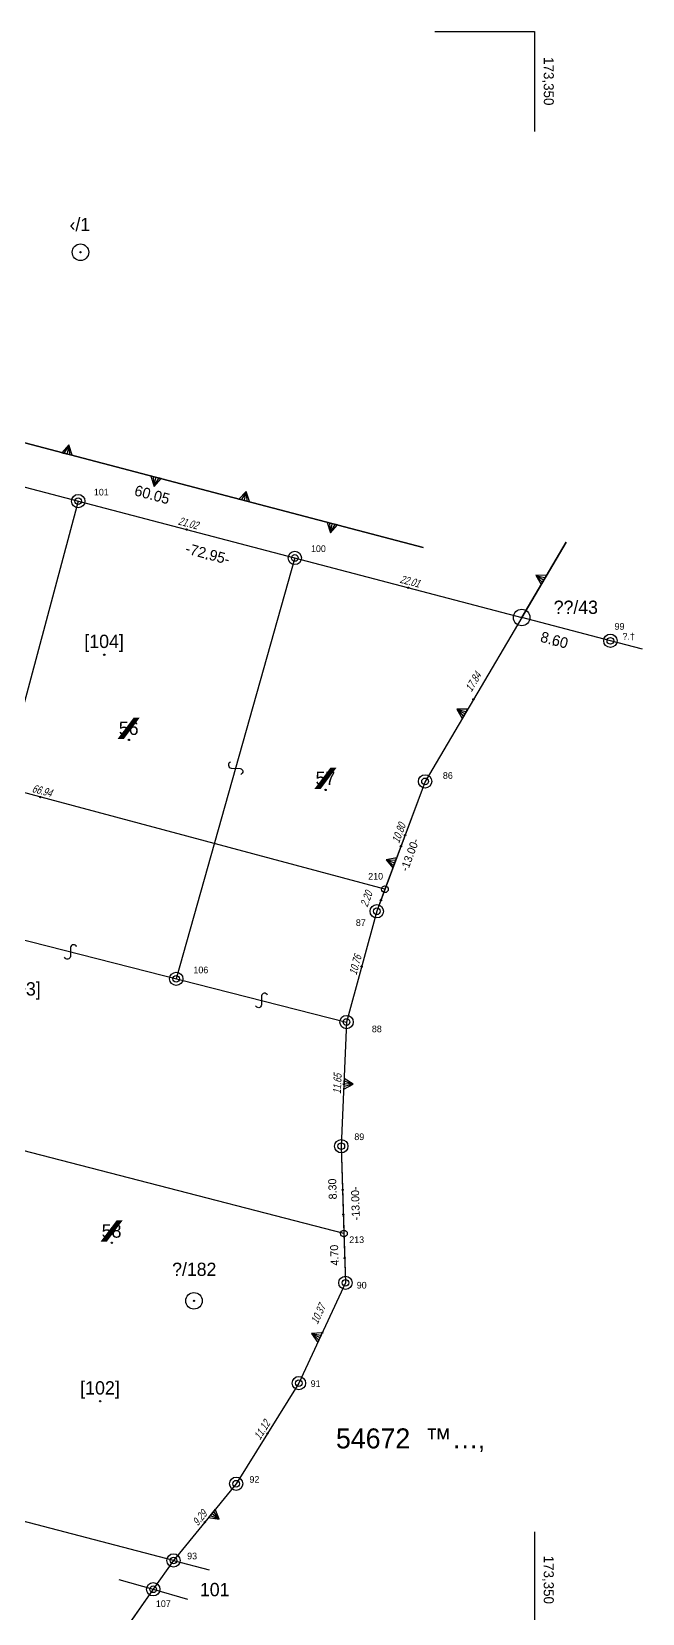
# Model space of a CAD drawing. Extents: x 173023 to 173570, y 602032 to 602387.
# Drawn here: x 173302.8 to 173360.1, y 602151.7 to 602300 of the extents above; entities that cross this region are included whole.
import ezdxf
from ezdxf.enums import TextEntityAlignment as Align

# ---------------------------------------------------------------- set-up
doc = ezdxf.new("R2010")
doc.units = 0
doc.header["$LTSCALE"] = 2
for name, color, linetype in [('C1603_0', 3, 'Continuous'), ('C1603_2', 3, 'Continuous'), ('C1609_0', 4, 'Continuous'), ('C1609_2', 5, 'Continuous'), ('C1610_0', 3, 'Continuous'), ('C1611_2', 6, 'Continuous'), ('C1615', 7, 'Continuous'), ('C1650', 2, 'Continuous'), ('C1660', 7, 'Continuous'), ('C1661', 4, 'Continuous'), ('C1662', 30, 'Continuous'), ('C1666', 6, 'Continuous'), ('C1672', 12, 'Continuous'), ('C1680', 9, 'Continuous'), ('C1690', 9, 'Continuous'), ('C1692', 4, 'Continuous')]:
    doc.layers.add(name, color=color, linetype=linetype)
doc.styles.add('TAZAR_HEBTXT', font='HEBTXT')

# ---------------------------------------------------------------- blocks, each defined once
blk = doc.blocks.new('C1615')
for radius in [1.25, 0.1]:
    blk.add_circle((0, 0, 0), radius)
at = {"style": 'TAZAR_HEBTXT'}
for tag, p in [('POINT_NAME', (0, 2.67)), ('UID', (-0.05, -3.06))]:
    blk.add_attdef(tag, text='', height=2, dxfattribs=at).set_placement(p, align=Align.MIDDLE)
blk.add_attdef('MARK_DESC', (1.64, -0.95), '', height=2, dxfattribs=at)
at = {"style": 'TAZAR_HEBTXT', "flags": 1}
for tag, p in [('MARK', (0.1, -5.53)), ('TOPO', (0, -8.03)), ('SOURCE', (0, -10.62)), ('CLASS', (0.05, -13.13)), ('HEIGHT', (0.05, -15.71)), ('LEGAL_X', (0.05, -18.81)), ('LEGAL_Y', (-0.05, -21.58)), ('LEGAL_Z', (-0.05, -24.16)), ('COMMENT', (-0.05, -26.8))]:
    blk.add_attdef(tag, text='', height=2, dxfattribs=at).set_placement(p, align=Align.MIDDLE)
blk = doc.blocks.new('C1672')
at = {"layer": 'DEFPOINTS'}
blk.add_circle((0, 0), 0.01, dxfattribs=at)
at = {"style": 'TAZAR_HEBTXT'}
blk.add_attdef('TEXT', text='', height=1, dxfattribs=at).set_placement((0, 0), align=Align.CENTER)
blk = doc.blocks.new('C1610')
for centre, radius in [((0, 0, 0.01), 1), ((0, 0, 0.02), 0.5)]:
    blk.add_circle(centre, radius)
at = {"style": 'TAZAR_HEBTXT'}
for tag, p in [('POINT_NAME', (-0.01, 1.76)), ('UID', (-0.02, -1.89))]:
    blk.add_attdef(tag, text='', height=1, dxfattribs=at).set_placement(p, align=Align.MIDDLE)
blk.add_attdef('MARK_DESC', (1.62, -0.51), '', height=1, dxfattribs=at)
at = {"style": 'TAZAR_HEBTXT', "flags": 1}
for tag, p in [('TOPO', (0.04, -4.79)), ('MARK', (0.06, -3.34)), ('SOURCE', (0.07, -6.18)), ('CLASS', (-0.07, -7.59)), ('HEIGHT', (-0.01, -9.08)), ('LEGAL_Y', (-0.01, -12.16)), ('LEGAL_X', (0.01, -10.63)), ('LEGAL_Z', (0.02, -13.51)), ('COMMENT', (0, -14.94))]:
    blk.add_attdef(tag, text='', height=1, dxfattribs=at).set_placement(p, align=Align.MIDDLE)
blk = doc.blocks.new('C1650_PLT')
for p, q in [((-0.02, 0.77), (-0.26, 0.03)), ((0, 0.82), (0, 0.04)), ((0.02, 0.76), (0.24, 0.04))]:
    blk.add_line(p, q)
blk.add_lwpolyline([(0.5, 0), (0, 0.87), (-0.5, 0)], close=True)
blk = doc.blocks.new('C1666')
at = {"style": 'TAZAR_HEBTXT'}
blk.add_attdef('TEXT', text='', height=2, dxfattribs=at).set_placement((0.02, -0.02), align=Align.MIDDLE)
blk = doc.blocks.new('C1603')
at = {"layer": 'DEFPOINTS'}
blk.add_circle((0, 0), 0.1, dxfattribs=at)
at = {"color": 1, "style": 'TAZAR_HEBTXT', "width": 3}
blk.add_attdef('CROSS', text='', height=3, dxfattribs=at).set_placement((-0.03, 1.75), align=Align.MIDDLE)
at = {"style": 'TAZAR_HEBTXT'}
blk.add_attdef('PARCEL_NAME', text='', height=2, dxfattribs=at).set_placement((-0.03, 1.75), align=Align.MIDDLE)
at = {"style": 'TAZAR_HEBTXT', "flags": 1}
for tag, p in [('PARCEL_STATUS', (0, -1.81)), ('PARCEL_SOURCE', (0, -4.76)), ('LEGAL_AREA', (0, -7.34)), ('CALC_AREA', (0, -10.15)), ('TABA_PLAN', (0, -17.38)), ('TABA_MIGRASH', (0, -19.9)), ('TABA_YEUD', (0, -22.63)), ('PARCEL_PREVIOUS', (0, -26.48)), ('GUSH_PREVIOUS', (0, -29.25)), ('COMMENT', (0, -32.98))]:
    blk.add_attdef(tag, text='', height=2, dxfattribs=at).set_placement(p, align=Align.MIDDLE)
blk.add_attdef('GUSH', (-2.8, -14.16), '', height=2, dxfattribs=at)
blk = doc.blocks.new('C1690')
for points in [[(0.71, 0.98, 0.7726), (-0.15, 0.66, 0.198912)], [(0.18, -0.66, -0.786774), (-0.66, -0.99)]]:
    blk.add_lwpolyline(points, format="xyb")
blk.add_lwpolyline([(-0.15, 0.66), (0.18, -0.66)])
blk = doc.blocks.new('C1611')
blk.add_circle((0, 0, 0.01), 0.5)
at = {"style": 'TAZAR_HEBTXT'}
for tag, p in [('POINT_NAME', (-0.02, 1.33)), ('UID', (0, -1.39))]:
    blk.add_attdef(tag, text='', height=1, dxfattribs=at).set_placement(p, align=Align.MIDDLE)
blk.add_attdef('MARK_DESC', (1.13, -0.48), '', height=1, dxfattribs=at)
at = {"style": 'TAZAR_HEBTXT', "flags": 1}
for tag, p in [('MARK', (0.01, -2.65)), ('TOPO', (-0.03, -3.96)), ('SOURCE', (0.02, -5.28)), ('CLASS', (-0.02, -6.69)), ('LEGAL_X', (0, -9.43)), ('HEIGHT', (-0.02, -8.04)), ('LEGAL_Y', (0, -10.83)), ('LEGAL_Z', (0, -12.3)), ('COMMENT', (-0.03, -13.7))]:
    blk.add_attdef(tag, text='', height=1, dxfattribs=at).set_placement(p, align=Align.MIDDLE)
blk = doc.blocks.new('C1609')
at = {"layer": 'DEFPOINTS'}
blk.add_circle((0, 0), 0.1, dxfattribs=at)
at = {"style": 'TAZAR_HEBTXT'}
for tag, p in [('RADIUS', (0.05, 3)), ('LEGAL_LENGTH', (0, -1)), ('LINE_NAME', (-0.04, -3))]:
    blk.add_attdef(tag, text='', height=1.2, dxfattribs=at).set_placement(p, align=Align.MIDDLE)
at = {"style": 'TAZAR_HEBTXT', "oblique": 15, "width": 0.75}
blk.add_attdef('CALC_LENGTH', text='', height=1.2, dxfattribs=at).set_placement((0, 1), align=Align.MIDDLE)
at = {"style": 'TAZAR_HEBTXT', "flags": 1}
for tag, p in [('TOPO', (-0.07, -5)), ('COMMENT', (-0.07, -7))]:
    blk.add_attdef(tag, text='', height=1.2, dxfattribs=at).set_placement(p, align=Align.MIDDLE)

msp = doc.modelspace()

# ---------------------------------------------------------------- linework, layer by layer
at = {"layer": 'C1650'}
for points in [[(173291.66, 602264.21), (173339.53172, 602251.6473)], [(173352.96877, 602252.15672), (173348.79, 602245.08), (173339.72, 602229.72), (173335.95651, 602219.60093), (173335.19, 602217.54), (173332.35, 602207.16), (173331.86, 602195.52), (173332.10903, 602187.34025), (173332.25, 602182.71), (173327.88, 602173.31), (173321.99, 602163.88), (173316.11, 602156.69), (173314.21, 602153.98), (173307.85554, 602144.9364), (173307.5773, 602144.55167)]]:
    msp.add_lwpolyline(points, dxfattribs=at)
at = {"layer": 'C1660'}
for points in [[(173278.18, 602263.59), (173348.79, 602245.08), (173339.72, 602229.72), (173335.19, 602217.54), (173332.35, 602207.16), (173331.86, 602195.52), (173332.25, 602182.71), (173327.88, 602173.31), (173321.99, 602163.88), (173316.11, 602156.69), (173282.84, 602165.36), (173254.71, 602172.69)], [(173310.9921, 602154.91365), (173314.21, 602153.98)], [(173314.21, 602153.98), (173317.4279, 602153.04635)]]:
    msp.add_lwpolyline(points, dxfattribs=at)
at = {"layer": 'C1660', "linetype": 'Continuous'}
for points in [[(173339.53172, 602251.6473), (173291.66, 602264.21)], [(173348.79, 602245.08), (173352.96877, 602252.15672)], [(173357.10901, 602242.89963), (173348.79, 602245.08)], [(173360.11711, 602242.11122), (173357.10901, 602242.89963)], [(173316.11, 602156.69), (173314.21, 602153.98)], [(173316.11, 602156.69), (173319.4565, 602155.81792)], [(173314.21, 602153.98), (173310.76, 602149.07)]]:
    msp.add_lwpolyline(points, dxfattribs=at)
at = {"layer": 'C1661'}
for p, q in [((173307.17, 602255.99), (173282.84, 602165.36)), ((173327.5, 602250.66), (173316.37, 602211.21)), ((173296.5, 602216.26), (173332.35, 602207.16))]:
    msp.add_line(p, q, dxfattribs=at)
at = {"layer": 'C1662'}
msp.add_lwpolyline([(173335.95651, 602219.60093), (173271.28642, 602236.89096)], dxfattribs=at)
msp.add_lwpolyline([(173332.10903, 602187.34025), (173268.89, 602203.66, -0.414956308), (173264.59327, 602210.96819, -2.536613261)], format="xyb", dxfattribs=at)
at = {"layer": 'C1680'}
for p, q in [((173340.625, 602300), (173350, 602300)), ((173350, 602300), (173350, 602290.625)), ((173350, 602159.375), (173350, 602150))]:
    msp.add_line(p, q, dxfattribs=at)

# ---------------------------------------------------------------- block references
at = {"layer": 'C1603_0', "xscale": 0.625, "yscale": 0.625, "zscale": 0.625}
for p, values in [((173311.92193, 602233.6001), {'PARCEL_NAME': '56', 'CROSS': '/'}), ((173330.39129, 602228.9101), {'PARCEL_NAME': '57', 'CROSS': '/'}), ((173310.32102, 602186.4751), {'PARCEL_NAME': '58', 'CROSS': '/'})]:
    msp.add_blockref('C1603', p, dxfattribs=at).add_auto_attribs(values)
at = {"layer": 'C1603_2', "xscale": 0.625, "yscale": 0.625, "zscale": 0.625}
for p, values in [((173309.61674, 602241.5951), {'PARCEL_NAME': '[104]'}), ((173301.8125, 602209.01933), {'PARCEL_NAME': '[103]'}), ((173309.2292, 602171.61441), {'PARCEL_NAME': '[102]'})]:
    msp.add_blockref('C1603', p, dxfattribs=at).add_auto_attribs(values)
at = {"layer": 'C1609_0'}
for p, xscale, yscale, zscale, rotation, values in [((173317.335, 602253.325), 0.6249999999999998, 0.6249999999999998, 0.6249999999999998, 345.30916503, {'CALC_LENGTH': '21.02'}), ((173338.145, 602247.87), 0.625, 0.625, 0.625, 345.31341359, {'CALC_LENGTH': '22.01'}), ((173333.77, 602212.35), 0.625, 0.625, 0.625, 74.69818548, {'CALC_LENGTH': '10.76'}), ((173332.105, 602201.34), 0.625, 0.625, 0.625, 87.58948748000002, {'CALC_LENGTH': '11.65'}), ((173324.935, 602168.595), 0.625, 0.625, 0.625, 58.01100418, {'CALC_LENGTH': '11.12'}), ((173319.05, 602160.285), 0.625, 0.625, 0.625, 50.72361392, {'CALC_LENGTH': '9.29'})]:
    msp.add_blockref('C1609', p, dxfattribs=dict(at, xscale=xscale, yscale=yscale, zscale=zscale, rotation=rotation)).add_auto_attribs(values)
ref = msp.add_blockref('C1609', (173344.255, 602237.4), dxfattribs=dict(at, xscale=0.625, yscale=0.625, zscale=0.625, rotation=59.4383705))
ref.add_attrib('CALC_LENGTH', '17.84', dxfattribs={"layer": '0', "height": 0.75, "rotation": 59.4383705, "style": 'TAZAR_HEBTXT', "oblique": 15, "width": 0.75}).set_placement((173344.23761, 602239.05498), align=Align.MIDDLE)
ref = msp.add_blockref('C1609', (173337.455, 602223.63), dxfattribs=dict(at, xscale=0.625, yscale=0.625, zscale=0.625, rotation=69.59876602))
ref.add_attrib('LEGAL_LENGTH', '-13.00-', dxfattribs={"layer": '0', "height": 0.75, "rotation": 69.598766, "style": 'TAZAR_HEBTXT'}).set_placement((173338.2828, 602222.83211), align=Align.MIDDLE)
ref = msp.add_blockref('C1609', (173332.055, 602189.115), dxfattribs=dict(at, xscale=0.625, yscale=0.625, zscale=0.625, rotation=91.74382933999998))
ref.add_attrib('LEGAL_LENGTH', '-13.00-', dxfattribs={"layer": '0', "height": 0.75, "rotation": 91.7438293, "style": 'TAZAR_HEBTXT'}).set_placement((173333.1818, 602190.15698), align=Align.MIDDLE)
ref = msp.add_blockref('C1609', (173330.065, 602178.01), dxfattribs=dict(at, xscale=0.625, yscale=0.625, zscale=0.625, rotation=65.0665842))
ref.add_attrib('CALC_LENGTH', '10.37', dxfattribs={"layer": '0', "height": 0.75, "rotation": 65.0665842, "style": 'TAZAR_HEBTXT', "oblique": 15, "width": 0.75}).set_placement((173329.69124, 602179.79129), align=Align.MIDDLE)
at = {"layer": 'C1609_2', "xscale": 0.625, "yscale": 0.625, "zscale": 0.625}
for p, rotation, values in [((173303.62146, 602228.24595), 345.0316430600001, {'CALC_LENGTH': '66.94'}), ((173337.83825, 602224.66047), 69.59876602, {'CALC_LENGTH': '10.80'})]:
    msp.add_blockref('C1609', p, dxfattribs=dict(at, rotation=rotation)).add_auto_attribs(values)
at = {"layer": 'C1609_2'}
ref = msp.add_blockref('C1609', (173335.57325, 602218.57047), dxfattribs=dict(at, xscale=0.625, yscale=0.625, zscale=0.625, rotation=69.59876602))
ref.add_attrib('CALC_LENGTH', '2.20', dxfattribs={"layer": '0', "height": 0.75, "rotation": 69.598766, "style": 'TAZAR_HEBTXT', "oblique": 15, "width": 0.75}).set_placement((173334.20808, 602218.69332), align=Align.MIDDLE)
ref = msp.add_blockref('C1609', (173331.98452, 602191.43012), dxfattribs=dict(at, xscale=0.625, yscale=0.625, zscale=0.625, rotation=92))
ref.add_attrib('LEGAL_LENGTH', '8.30', dxfattribs={"layer": '0', "height": 0.75, "rotation": 92, "style": 'TAZAR_HEBTXT'}).set_placement((173331.03267, 602191.50647), align=Align.MIDDLE)
ref = msp.add_blockref('C1609', (173332.17952, 602185.02512), dxfattribs=dict(at, xscale=0.625, yscale=0.625, zscale=0.625, rotation=92))
ref.add_attrib('LEGAL_LENGTH', '4.70', dxfattribs={"layer": '0', "height": 0.75, "rotation": 92, "style": 'TAZAR_HEBTXT'}).set_placement((173331.21008, 602185.30649), align=Align.MIDDLE)
at = {"layer": 'C1610_0'}
ref = msp.add_blockref('C1610', (173307.17, 602255.99), dxfattribs=dict(at, xscale=0.625, yscale=0.625, zscale=0.625))
ref.add_attrib('POINT_NAME', '101', dxfattribs={"layer": '0', "height": 0.625, "style": 'TAZAR_HEBTXT'}).set_placement((173309.33532, 602256.82996), align=Align.MIDDLE)
ref = msp.add_blockref('C1610', (173327.5, 602250.66), dxfattribs=dict(at, xscale=0.625, yscale=0.625, zscale=0.625))
ref.add_attrib('POINT_NAME', '100', dxfattribs={"layer": '0', "height": 0.625, "style": 'TAZAR_HEBTXT'}).set_placement((173329.71147, 602251.53203), align=Align.MIDDLE)
ref = msp.add_blockref('C1610', (173357.10901, 602242.89963), dxfattribs=dict(at, xscale=0.625, yscale=0.625, zscale=0.625))
ref.add_attrib('POINT_NAME', '99', dxfattribs={"layer": '0', "height": 0.625, "style": 'TAZAR_HEBTXT'}).set_placement((173357.96875, 602244.2445), align=Align.MIDDLE)
ref.add_attrib('MARK_DESC', '\x81.†', (173358.24522, 602243.00918), dxfattribs={"layer": '0', "height": 0.625, "style": 'TAZAR_HEBTXT'})
ref = msp.add_blockref('C1610', (173339.72, 602229.72), dxfattribs=dict(at, xscale=0.625, yscale=0.625, zscale=0.625))
ref.add_attrib('POINT_NAME', '86', dxfattribs={"layer": '0', "height": 0.625, "style": 'TAZAR_HEBTXT'}).set_placement((173341.85872, 602230.26914), align=Align.MIDDLE)
ref = msp.add_blockref('C1610', (173335.19, 602217.54), dxfattribs=dict(at, xscale=0.625, yscale=0.625, zscale=0.625))
ref.add_attrib('POINT_NAME', '87', dxfattribs={"layer": '0', "height": 0.625, "style": 'TAZAR_HEBTXT'}).set_placement((173333.68886, 602216.47681), align=Align.MIDDLE)
ref = msp.add_blockref('C1610', (173316.37, 602211.21), dxfattribs=dict(at, xscale=0.625, yscale=0.625, zscale=0.625))
ref.add_attrib('POINT_NAME', '106', dxfattribs={"layer": '0', "height": 0.625, "style": 'TAZAR_HEBTXT'}).set_placement((173318.67705, 602212.04242), align=Align.MIDDLE)
ref = msp.add_blockref('C1610', (173332.35, 602207.16), dxfattribs=dict(at, xscale=0.625, yscale=0.625, zscale=0.625))
ref.add_attrib('POINT_NAME', '88', dxfattribs={"layer": '0', "height": 0.625, "style": 'TAZAR_HEBTXT'}).set_placement((173335.19379, 602206.51172), align=Align.MIDDLE)
ref = msp.add_blockref('C1610', (173331.86, 602195.52), dxfattribs=dict(at, xscale=0.625, yscale=0.625, zscale=0.625))
ref.add_attrib('POINT_NAME', '89', dxfattribs={"layer": '0', "height": 0.625, "style": 'TAZAR_HEBTXT'}).set_placement((173333.54663, 602196.40369), align=Align.MIDDLE)
ref = msp.add_blockref('C1610', (173332.25, 602182.71), dxfattribs=dict(at, xscale=0.625, yscale=0.625, zscale=0.625))
ref.add_attrib('POINT_NAME', '90', dxfattribs={"layer": '0', "height": 0.625, "style": 'TAZAR_HEBTXT'}).set_placement((173333.77202, 602182.48972), align=Align.MIDDLE)
ref = msp.add_blockref('C1610', (173327.88, 602173.31), dxfattribs=dict(at, xscale=0.625, yscale=0.625, zscale=0.625))
ref.add_attrib('POINT_NAME', '91', dxfattribs={"layer": '0', "height": 0.625, "style": 'TAZAR_HEBTXT'}).set_placement((173329.44857, 602173.26282), align=Align.MIDDLE)
ref = msp.add_blockref('C1610', (173321.99, 602163.88), dxfattribs=dict(at, xscale=0.625, yscale=0.625, zscale=0.625))
ref.add_attrib('POINT_NAME', '92', dxfattribs={"layer": '0', "height": 0.625, "style": 'TAZAR_HEBTXT'}).set_placement((173323.70383, 602164.28192), align=Align.MIDDLE)
ref = msp.add_blockref('C1610', (173316.11, 602156.69), dxfattribs=dict(at, xscale=0.625, yscale=0.625, zscale=0.625))
ref.add_attrib('POINT_NAME', '93', dxfattribs={"layer": '0', "height": 0.625, "style": 'TAZAR_HEBTXT'}).set_placement((173317.85741, 602157.10535), align=Align.MIDDLE)
ref = msp.add_blockref('C1610', (173314.21, 602153.98), dxfattribs=dict(at, xscale=0.625, yscale=0.625, zscale=0.625))
ref.add_attrib('POINT_NAME', '107', dxfattribs={"layer": '0', "height": 0.625, "style": 'TAZAR_HEBTXT'}).set_placement((173315.15681, 602152.63125), align=Align.MIDDLE)
at = {"layer": 'C1611_2'}
ref = msp.add_blockref('C1611', (173335.95651, 602219.60093), dxfattribs=dict(at, xscale=0.625, yscale=0.625, zscale=0.625))
ref.add_attrib('POINT_NAME', '210', dxfattribs={"layer": '0', "height": 0.625, "style": 'TAZAR_HEBTXT'}).set_placement((173335.08111, 602220.82519), align=Align.MIDDLE)
ref = msp.add_blockref('C1611', (173332.10903, 602187.34025), dxfattribs=dict(at, xscale=0.625, yscale=0.625, zscale=0.625))
ref.add_attrib('POINT_NAME', '213', dxfattribs={"layer": '0', "height": 0.625, "style": 'TAZAR_HEBTXT'}).set_placement((173333.30162, 602186.75408), align=Align.MIDDLE)
at = {"layer": 'C1615'}
ref = msp.add_blockref('C1615', (173307.38, 602279.32), dxfattribs=dict(at, xscale=0.6200000000000001, yscale=0.6200000000000001, zscale=0.6200000000000001))
ref.add_attrib('POINT_NAME', '‹/1', dxfattribs={"layer": '0', "height": 1.24, "style": 'TAZAR_HEBTXT'}).set_placement((173307.32463, 602281.94692), align=Align.MIDDLE)
ref = msp.add_blockref('C1615', (173348.79, 602245.08), dxfattribs=dict(at, xscale=0.6200000000000001, yscale=0.6200000000000001, zscale=0.6200000000000001))
ref.add_attrib('POINT_NAME', '\x9a\x81/43', dxfattribs={"layer": '0', "height": 1.24, "style": 'TAZAR_HEBTXT'}).set_placement((173353.86992, 602246.06658), align=Align.MIDDLE)
ref = msp.add_blockref('C1615', (173318.03243, 602181.02453), dxfattribs=dict(at, xscale=0.6200000000000001, yscale=0.6200000000000001, zscale=0.6200000000000001))
ref.add_attrib('POINT_NAME', '\x9a/182', dxfattribs={"layer": '0', "height": 1.24, "style": 'TAZAR_HEBTXT'}).set_placement((173318.05966, 602184.00424), align=Align.MIDDLE)
at = {"layer": 'C1650'}
for p, rotation in [((173306.10804, 602260.41849), 347.8371463988858), ((173314.47252, 602258.22344), 167.8371463988859), ((173322.74138, 602256.05349), 347.8371463988858), ((173331.02249, 602253.88033), 167.8371463988859), ((173350.8651, 602248.59417), 59.5), ((173343.45882, 602236.05167), 59.99999999999999), ((173336.87908, 602222.08149), 70), ((173332.10566, 602201.35576), 267.9999999999999), ((173329.86526, 602177.58036), 65), ((173319.71121, 602161.09352), 231)]:
    msp.add_blockref('C1650_PLT', p, dxfattribs=dict(at, rotation=rotation))
at = {"layer": 'C1666', "xscale": 0.625, "yscale": 0.625, "zscale": 0.625}
msp.add_blockref('C1666', (173319.96464, 602153.9695), dxfattribs=at).add_auto_attribs({'TEXT': '101'})
at = {"layer": 'C1672', "rotation": 345}
for p, values in [((173313.98269, 602256.113), {'TEXT': '60.05'}), ((173319.19206, 602250.5654), {'TEXT': '-72.95-'}), ((173351.72425, 602242.48945), {'TEXT': '8.60'})]:
    msp.add_blockref('C1672', p, dxfattribs=at).add_auto_attribs(values)
at = {"layer": 'C1690'}
for p, xscale, yscale, zscale, rotation in [((173321.935, 602230.935), 0.625, 0.625, 0.625, 74.2446873860301), ((173306.435, 602213.735), 0.6249999999999998, 0.6249999999999998, 0.6249999999999998, 345.740078182131), ((173324.36, 602209.185), 0.625, 0.625, 0.625, 345.7783074867399)]:
    msp.add_blockref('C1690', p, dxfattribs=dict(at, xscale=xscale, yscale=yscale, zscale=zscale, rotation=rotation))

# ---------------------------------------------------------------- texts
at = {"layer": 'C1680', "style": 'TAZAR_HEBTXT'}
for p in [(173350.86189, 602297.61343), (173350.86189, 602157.13713)]:
    msp.add_text('173,350', height=0.9375, rotation=270, dxfattribs=at).set_placement(p)
at = {"layer": 'C1692', "style": 'TAZAR_HEBTXT'}
msp.add_text('54672  ™…‚', height=1.875, dxfattribs=at).set_placement((173331.35778, 602167.19065))

doc.saveas('drawing.dxf')
